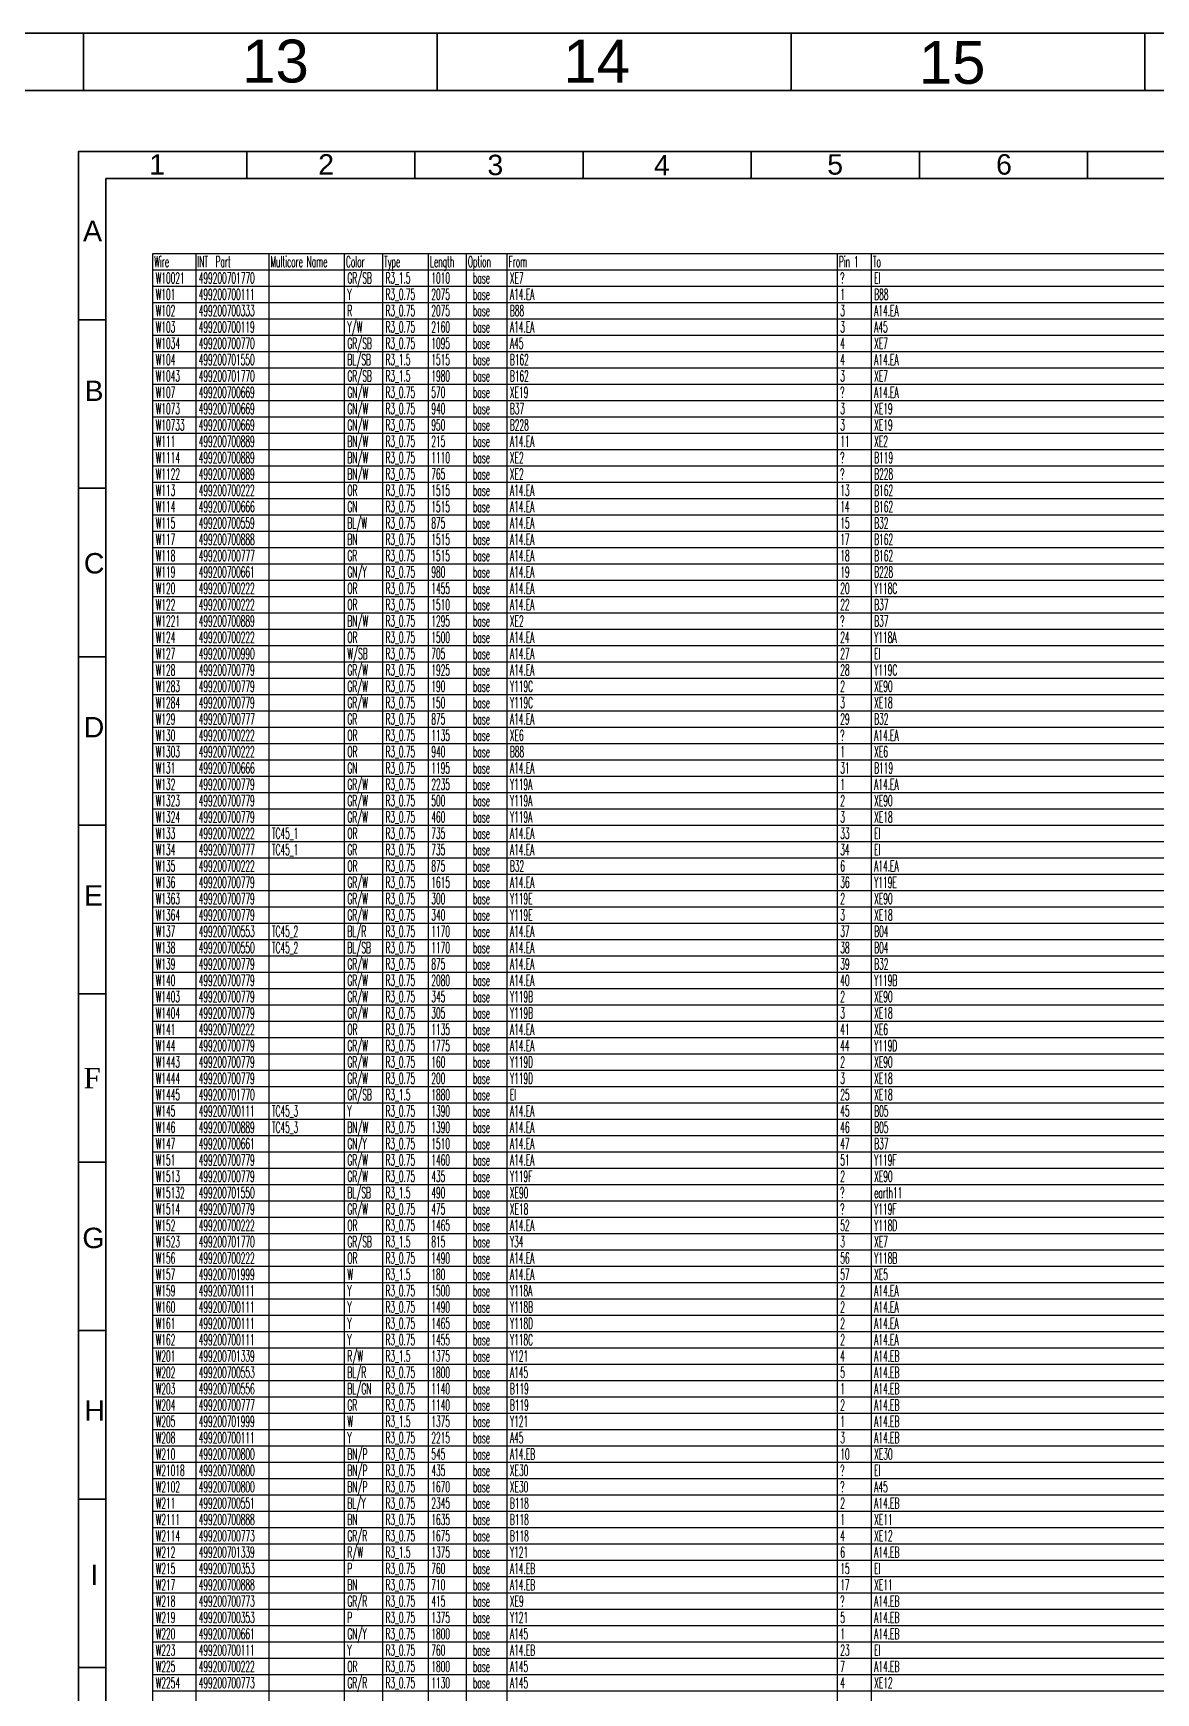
# Model space of a CAD drawing. Header units: millimetres. Extents: x -78 to 6757, y -2226 to 2184.
# Drawn here: x 3003 to 3828, y 965 to 2184 of the extents above; entities that cross this region are included whole.
import ezdxf

# ---------------------------------------------------------------- set-up
doc = ezdxf.new("R2010")
doc.units = ezdxf.units.MM
doc.layers.add('Leoni-Framelayer', color=7, linetype='Continuous')
doc.styles.add('HS-TABLE-WIRE', font='ROMANS.SHX', dxfattribs={"width": 0.5, "height": 8})
doc.styles.get("Standard").update_dxf_attribs({"font": 'TIMES.TTF'})
doc.linetypes.add('ZIPPED_TUBE', pattern='A,0.0001,-0.25,["~",Standard,S=1,R=0,X=-0.3,Y=-0.6],-0.25', length=0.5001)

# ---------------------------------------------------------------- blocks, each defined once
blk = doc.blocks.new('A2-frame')
at = {"layer": 'Leoni-Framelayer', "linetype": 'Continuous', "lineweight": 35}
for p, q in [((297, 898.58), (297, 902.58)), ((321.75, 898.58), (321.75, 902.58)), ((346.5, 898.58), (346.5, 902.58)), ((371.25, 898.58), (371.25, 902.58))]:
    blk.add_line(p, q, dxfattribs=at)
for points in [[(0, 482.58), (594, 482.58), (594, 902.58), (0, 902.58)], [(4, 486.58), (590, 486.58), (590, 898.58), (4, 898.58)]]:
    blk.add_lwpolyline(points, close=True, dxfattribs=at)
at = {"layer": 'Leoni-Framelayer', "linetype": 'Continuous', "lineweight": 35, "char_height": 3, "width": 0.34}
for s, insert, attachment_point in [('{\\fArial|b0|i0|c0|p34;13}', (308.1, 902.13), 1), ('{\\fArial|b0|i0|c0|p34;14}', (335.23, 902.13), 3), ('{\\fArial|b0|i0|c0|p34;15}', (360.1, 902.04), 3)]:
    blk.add_mtext(s, dxfattribs=dict(at, insert=insert, attachment_point=attachment_point))
blk = doc.blocks.new('3rd page_new')
at = {"color": 92, "linetype": 'Continuous'}
blk.add_lwpolyline([(5136.5, -873), (3036.5, -873), (3036.5, 2097), (5136.5, 2097), (5136.5, -873), (5136.5, -873)], dxfattribs=at)
at = {"layer": 'Leoni-Framelayer', "linetype": 'Continuous', "lineweight": 35}
for p, q in [((3160, 2077), (3160, 2097)), ((3283.5, 2077), (3283.5, 2097)), ((3407, 2077), (3407, 2097)), ((3530.6, 2077), (3530.6, 2097)), ((3654.1, 2077), (3654.1, 2097)), ((3777.6, 2077), (3777.6, 2097)), ((3056.5, 1973.2), (3036.5, 1973.2)), ((3056.5, 1849.5), (3036.5, 1849.5)), ((3056.5, 1725.7), (3036.5, 1725.7)), ((3056.5, 1602), (3036.5, 1602)), ((3056.5, 1478.2), (3036.5, 1478.2)), ((3056.5, 1354.5), (3036.5, 1354.5)), ((3056.5, 1230.7), (3036.5, 1230.7)), ((3056.5, 1107), (3036.5, 1107)), ((3056.5, 983.2), (3036.5, 983.2))]:
    blk.add_line(p, q, dxfattribs=at)
for points in [[(5136.5, -873), (5136.5, 2097), (3036.5, 2097), (3036.5, -873)], [(5116.5, -853), (5116.5, 2077), (3056.5, 2077), (3056.5, -853)]]:
    blk.add_lwpolyline(points, close=True, dxfattribs=at)
at = {"layer": 'Leoni-Framelayer', "linetype": 'Continuous', "lineweight": 35, "char_height": 15}
for s, insert, width, attachment_point in [('{\\fArial|b0|i0|c0|p34;1}', (3088.4, 2094.9), 125.559, 1), ('{\\fArial|b0|i0|c0|p34;2}', (3224.1, 2094.9), 1.7, 3), ('{\\fArial|b0|i0|c0|p34;3}', (3348.4, 2094.5), 1.7, 3), ('{\\fArial|b0|i0|c0|p34;4}', (3470.7, 2094.3), 1.7, 3), ('{\\fArial|b0|i0|c0|p34;5}', (3586.4, 2094.9), 1.7, 1), ('{\\fArial|b0|i0|c0|p34;6}', (3722.1, 2094.9), 1.7, 3), ('{\\fArial|b0|i0|c0|p34;A}', (3039.7, 2046), 1.7, 1), ('{\\fArial|b0|i0|c0|p34;B}', (3040.8, 1928.6), 1.7, 1), ('{\\fArial|b0|i0|c0|p34;C}', (3040.3, 1801.9), 1.7, 1), ('{\\fArial|b0|i0|c0|p34;D}', (3040.2, 1681.5), 1.7, 1), ('{\\fArial|b0|i0|c0|p34;E}', (3040.4, 1557.9), 1.7, 1), ('F', (3040.1, 1423.7), 1.7, 1), ('{\\fArial|b0|i0|c0|p34;G}', (3039.2, 1306.3), 1.7, 1), ('{\\fArial|b0|i0|c0|p34;H}', (3040.7, 1179.6), 1.7, 1), ('{\\fArial|b0|i0|c0|p34;I}', (3045.1, 1058.8), 1.7, 1)]:
    blk.add_mtext(s, dxfattribs=dict(at, insert=insert, width=width, attachment_point=attachment_point))
blk = doc.blocks.new('3rd page_new1')
at = {"linetype": 'ZIPPED_TUBE'}
blk.add_blockref('3rd page_new', (0, 0), dxfattribs=at)
blk.add_blockref('3rd page_new', (0, 0), dxfattribs=at)
blk = doc.blocks.new('3rdpage')
at = {"linetype": 'ZIPPED_TUBE'}
blk.add_blockref('3rd page_new1', (0, 0), dxfattribs=at)
blk = doc.blocks.new('3rdpage_')
at = {"linetype": 'ZIPPED_TUBE'}
blk.add_blockref('3rdpage', (0, 0), dxfattribs=at)

msp = doc.modelspace()

# ---------------------------------------------------------------- linework, layer by layer
at = {"color": 92, "linetype": 'Continuous'}
msp.add_lwpolyline([(-78.4, -2226.2), (-78.4, 2183.8), (6158.6, 2183.8), (6158.6, -2226.2), (-78.4, -2226.2), (-78.4, -2226.2)], dxfattribs=at)
at = {"color": 7, "linetype": 'Continuous'}
for points in [[(3091.1, 162), (3091.1, 2022)], [(3091.1, 2022), (4651.9, 2022)], [(3122.7, 162), (3122.7, 2022)], [(3176.4, 162), (3176.4, 2022)], [(3231.9, 162), (3231.9, 2022)], [(3259.9, 162), (3259.9, 2022)], [(3293.6, 162), (3293.6, 2022)], [(3321.4, 162), (3321.4, 2022)], [(3351.3, 162), (3351.3, 2022)], [(3594, 162), (3594, 2022)], [(3618.9, 162), (3618.9, 2022)], [(3091.1, 2010), (4651.9, 2010)], [(3091.1, 1998), (4651.9, 1998)], [(3091.1, 1986), (4651.9, 1986)], [(3091.1, 1974), (4651.9, 1974)], [(3091.1, 1962), (4651.9, 1962)], [(3091.1, 1950), (4651.9, 1950)], [(3091.1, 1938), (4651.9, 1938)], [(3091.1, 1926), (4651.9, 1926)], [(3091.1, 1914), (4651.9, 1914)], [(3091.1, 1902), (4651.9, 1902)], [(3091.1, 1890), (4651.9, 1890)], [(3091.1, 1878), (4651.9, 1878)], [(3091.1, 1866), (4651.9, 1866)], [(3091.1, 1854), (4651.9, 1854)], [(3091.1, 1842), (4651.9, 1842)], [(3091.1, 1830), (4651.9, 1830)], [(3091.1, 1818), (4651.9, 1818)], [(3091.1, 1806), (4651.9, 1806)], [(3091.1, 1794), (4651.9, 1794)], [(3091.1, 1782), (4651.9, 1782)], [(3091.1, 1770), (4651.9, 1770)], [(3091.1, 1758), (4651.9, 1758)], [(3091.1, 1746), (4651.9, 1746)], [(3091.1, 1734), (4651.9, 1734)], [(3091.1, 1722), (4651.9, 1722)], [(3091.1, 1710), (4651.9, 1710)], [(3091.1, 1698), (4651.9, 1698)], [(3091.1, 1686), (4651.9, 1686)], [(3091.1, 1674), (4651.9, 1674)], [(3091.1, 1662), (4651.9, 1662)], [(3091.1, 1650), (4651.9, 1650)], [(3091.1, 1638), (4651.9, 1638)], [(3091.1, 1626), (4651.9, 1626)], [(3091.1, 1614), (4651.9, 1614)], [(3091.1, 1602), (4651.9, 1602)], [(3091.1, 1590), (4651.9, 1590)], [(3091.1, 1578), (4651.9, 1578)], [(3091.1, 1566), (4651.9, 1566)], [(3091.1, 1554), (4651.9, 1554)], [(3091.1, 1542), (4651.9, 1542)], [(3091.1, 1530), (4651.9, 1530)], [(3091.1, 1518), (4651.9, 1518)], [(3091.1, 1506), (4651.9, 1506)], [(3091.1, 1494), (4651.9, 1494)], [(3091.1, 1482), (4651.9, 1482)], [(3091.1, 1470), (4651.9, 1470)], [(3091.1, 1458), (4651.9, 1458)], [(3091.1, 1446), (4651.9, 1446)], [(3091.1, 1434), (4651.9, 1434)], [(3091.1, 1422), (4651.9, 1422)], [(3091.1, 1410), (4651.9, 1410)], [(3091.1, 1398), (4651.9, 1398)], [(3091.1, 1386), (4651.9, 1386)], [(3091.1, 1374), (4651.9, 1374)], [(3091.1, 1362), (4651.9, 1362)], [(3091.1, 1350), (4651.9, 1350)], [(3091.1, 1338), (4651.9, 1338)], [(3091.1, 1326), (4651.9, 1326)], [(3091.1, 1314), (4651.9, 1314)], [(3091.1, 1302), (4651.9, 1302)], [(3091.1, 1290), (4651.9, 1290)], [(3091.1, 1278), (4651.9, 1278)], [(3091.1, 1266), (4651.9, 1266)], [(3091.1, 1254), (4651.9, 1254)], [(3091.1, 1242), (4651.9, 1242)], [(3091.1, 1230), (4651.9, 1230)], [(3091.1, 1218), (4651.9, 1218)], [(3091.1, 1206), (4651.9, 1206)], [(3091.1, 1194), (4651.9, 1194)], [(3091.1, 1182), (4651.9, 1182)], [(3091.1, 1170), (4651.9, 1170)], [(3091.1, 1158), (4651.9, 1158)], [(3091.1, 1146), (4651.9, 1146)], [(3091.1, 1134), (4651.9, 1134)], [(3091.1, 1122), (4651.9, 1122)], [(3091.1, 1110), (4651.9, 1110)], [(3091.1, 1098), (4651.9, 1098)], [(3091.1, 1086), (4651.9, 1086)], [(3091.1, 1074), (4651.9, 1074)], [(3091.1, 1062), (4651.9, 1062)], [(3091.1, 1050), (4651.9, 1050)], [(3091.1, 1038), (4651.9, 1038)], [(3091.1, 1026), (4651.9, 1026)], [(3091.1, 1014), (4651.9, 1014)], [(3091.1, 1002), (4651.9, 1002)], [(3091.1, 990), (4651.9, 990)], [(3091.1, 978), (4651.9, 978)], [(3091.1, 966), (4651.9, 966)]]:
    msp.add_lwpolyline(points, dxfattribs=at)

# ---------------------------------------------------------------- block references
at = {"linetype": 'ZIPPED_TUBE'}
msp.add_blockref('3rdpage_', (0, 0), dxfattribs=at)
at = {"layer": 'Leoni-Framelayer', "linetype": 'Continuous', "lineweight": 35, "xscale": 10.5, "yscale": 10.5, "zscale": 10.5}
msp.add_blockref('A2-frame', (-78.4, -7293.3), dxfattribs=at)

# ---------------------------------------------------------------- texts
at = {"color": 1, "linetype": 'Continuous', "style": 'HS-TABLE-WIRE', "width": 0.5}
for s, p in [('Wire', (3092.1, 2012)), ('INT  Part', (3123.7, 2012)), ('Multicore Name', (3177.4, 2012)), ('Color', (3232.9, 2012)), ('Type', (3260.9, 2012)), ('Length', (3294.6, 2012)), ('Option', (3322.4, 2012)), ('From', (3352.3, 2012)), ('Pin 1', (3595, 2012)), ('To', (3619.9, 2012))]:
    msp.add_text(s, height=8, dxfattribs=at).set_placement(p)
at = {"color": 92, "linetype": 'Continuous', "style": 'HS-TABLE-WIRE', "width": 0.5}
for s, p in [('W10021', (3093.1, 2000)), ('499200701770', (3124.7, 2000)), ('GR/SB', (3233.9, 2000)), ('R3_1.5', (3261.9, 2000)), ('1010', (3295.6, 2000)), (' base', (3323.4, 2000)), ('XE7 ', (3353.3, 2000)), ('?', (3596, 2000)), ('EI ', (3620.9, 2000)), ('W101', (3093.1, 1988)), ('499200700111', (3124.7, 1988)), ('Y', (3233.9, 1988)), ('R3_0.75', (3261.9, 1988)), ('2075', (3295.6, 1988)), (' base', (3323.4, 1988)), ('A14.EA ', (3353.3, 1988)), ('1', (3596, 1988)), ('B88 ', (3620.9, 1988)), ('W102', (3093.1, 1976)), ('499200700333', (3124.7, 1976)), ('R', (3233.9, 1976)), ('R3_0.75', (3261.9, 1976)), ('2075', (3295.6, 1976)), (' base', (3323.4, 1976)), ('B88 ', (3353.3, 1976)), ('3', (3596, 1976)), ('A14.EA ', (3620.9, 1976)), ('W103', (3093.1, 1964)), ('499200700119', (3124.7, 1964)), ('Y/W', (3233.9, 1964)), ('R3_0.75', (3261.9, 1964)), ('2160', (3295.6, 1964)), (' base', (3323.4, 1964)), ('A14.EA ', (3353.3, 1964)), ('3', (3596, 1964)), ('A45 ', (3620.9, 1964)), ('W1034', (3093.1, 1952)), ('499200700770', (3124.7, 1952)), ('GR/SB', (3233.9, 1952)), ('R3_0.75', (3261.9, 1952)), ('1095', (3295.6, 1952)), (' base', (3323.4, 1952)), ('A45 ', (3353.3, 1952)), ('4', (3596, 1952)), ('XE7 ', (3620.9, 1952)), ('W104', (3093.1, 1940)), ('499200701550', (3124.7, 1940)), ('BL/SB', (3233.9, 1940)), ('R3_1.5', (3261.9, 1940)), ('1515', (3295.6, 1940)), (' base', (3323.4, 1940)), ('B162 ', (3353.3, 1940)), ('4', (3596, 1940)), ('A14.EA ', (3620.9, 1940)), ('W1043', (3093.1, 1928)), ('499200701770', (3124.7, 1928)), ('GR/SB', (3233.9, 1928)), ('R3_1.5', (3261.9, 1928)), ('1980', (3295.6, 1928)), (' base', (3323.4, 1928)), ('B162 ', (3353.3, 1928)), ('3', (3596, 1928)), ('XE7 ', (3620.9, 1928)), ('W107', (3093.1, 1916)), ('499200700669', (3124.7, 1916)), ('GN/W', (3233.9, 1916)), ('R3_0.75', (3261.9, 1916)), ('570', (3295.6, 1916)), (' base', (3323.4, 1916)), ('XE19 ', (3353.3, 1916)), ('?', (3596, 1916)), ('A14.EA ', (3620.9, 1916)), ('W1073', (3093.1, 1904)), ('499200700669', (3124.7, 1904)), ('GN/W', (3233.9, 1904)), ('R3_0.75', (3261.9, 1904)), ('940', (3295.6, 1904)), (' base', (3323.4, 1904)), ('B37 ', (3353.3, 1904)), ('3', (3596, 1904)), ('XE19 ', (3620.9, 1904)), ('W10733', (3093.1, 1892)), ('499200700669', (3124.7, 1892)), ('GN/W', (3233.9, 1892)), ('R3_0.75', (3261.9, 1892)), ('950', (3295.6, 1892)), (' base', (3323.4, 1892)), ('B228 ', (3353.3, 1892)), ('3', (3596, 1892)), ('XE19 ', (3620.9, 1892)), ('W111', (3093.1, 1880)), ('499200700889', (3124.7, 1880)), ('BN/W', (3233.9, 1880)), ('BN/W', (3233.9, 1868)), ('R3_0.75', (3261.9, 1880)), ('215', (3295.6, 1880)), (' base', (3323.4, 1880)), ('A14.EA ', (3353.3, 1880)), ('11', (3596, 1880)), ('XE2 ', (3620.9, 1880)), ('W1114', (3093.1, 1868)), ('499200700889', (3124.7, 1868)), ('BN/W', (3233.9, 1856)), ('R3_0.75', (3261.9, 1868)), ('1110', (3295.6, 1868)), (' base', (3323.4, 1868)), ('XE2 ', (3353.3, 1868)), ('?', (3596, 1868)), ('B119 ', (3620.9, 1868)), ('W1122', (3093.1, 1856)), ('499200700889', (3124.7, 1856)), ('R3_0.75', (3261.9, 1856)), ('765', (3295.6, 1856)), (' base', (3323.4, 1856)), ('XE2 ', (3353.3, 1856)), ('?', (3596, 1856)), ('B228 ', (3620.9, 1856)), ('W113', (3093.1, 1844)), ('499200700222', (3124.7, 1844)), ('OR', (3233.9, 1844)), ('R3_0.75', (3261.9, 1844)), ('1515', (3295.6, 1844)), (' base', (3323.4, 1844)), ('A14.EA ', (3353.3, 1844)), ('13', (3596, 1844)), ('B162 ', (3620.9, 1844)), ('W114', (3093.1, 1832)), ('499200700666', (3124.7, 1832)), ('GN', (3233.9, 1832)), ('BL/W', (3233.9, 1820)), ('R3_0.75', (3261.9, 1832)), ('1515', (3295.6, 1832)), (' base', (3323.4, 1832)), ('A14.EA ', (3353.3, 1832)), ('14', (3596, 1832)), ('B162 ', (3620.9, 1832)), ('W115', (3093.1, 1820)), ('499200700559', (3124.7, 1820)), ('R3_0.75', (3261.9, 1820)), ('875', (3295.6, 1820)), (' base', (3323.4, 1820)), ('A14.EA ', (3353.3, 1820)), ('15', (3596, 1820)), ('B32 ', (3620.9, 1820)), ('W117', (3093.1, 1808)), ('499200700888', (3124.7, 1808)), ('BN', (3233.9, 1808)), ('R3_0.75', (3261.9, 1808)), ('1515', (3295.6, 1808)), (' base', (3323.4, 1808)), ('A14.EA ', (3353.3, 1808)), ('17', (3596, 1808)), ('B162 ', (3620.9, 1808)), ('W118', (3093.1, 1796)), ('499200700777', (3124.7, 1796)), ('GR', (3233.9, 1796)), ('GN/Y', (3233.9, 1784)), ('R3_0.75', (3261.9, 1796)), ('1515', (3295.6, 1796)), (' base', (3323.4, 1796)), ('A14.EA ', (3353.3, 1796)), ('18', (3596, 1796)), ('B162 ', (3620.9, 1796)), ('W119', (3093.1, 1784)), ('W120', (3093.1, 1772)), ('499200700661', (3124.7, 1784)), ('499200700222', (3124.7, 1772)), ('OR', (3233.9, 1772)), ('R3_0.75', (3261.9, 1784)), ('R3_0.75', (3261.9, 1772)), ('980', (3295.6, 1784)), ('1455', (3295.6, 1772)), (' base', (3323.4, 1784)), (' base', (3323.4, 1772)), ('A14.EA ', (3353.3, 1784)), ('A14.EA ', (3353.3, 1772)), ('20', (3596, 1772)), ('19', (3596, 1784)), ('Y118C ', (3620.9, 1772)), ('B228 ', (3620.9, 1784)), ('W122', (3093.1, 1760)), ('499200700222', (3124.7, 1760)), ('OR', (3233.9, 1760)), ('R3_0.75', (3261.9, 1760)), ('1510', (3295.6, 1760)), (' base', (3323.4, 1760)), ('A14.EA ', (3353.3, 1760)), ('22', (3596, 1760)), ('B37 ', (3620.9, 1760)), ('W1221', (3093.1, 1748)), ('499200700889', (3124.7, 1748)), ('BN/W', (3233.9, 1748)), ('R3_0.75', (3261.9, 1748)), ('1295', (3295.6, 1748)), (' base', (3323.4, 1748)), ('XE2 ', (3353.3, 1748)), ('?', (3596, 1748)), ('B37 ', (3620.9, 1748)), ('W124', (3093.1, 1736)), ('499200700222', (3124.7, 1736)), ('OR', (3233.9, 1736)), ('R3_0.75', (3261.9, 1736)), ('1500', (3295.6, 1736)), (' base', (3323.4, 1736)), ('A14.EA ', (3353.3, 1736)), ('24', (3596, 1736)), ('Y118A ', (3620.9, 1736)), ('W127', (3093.1, 1724)), ('499200700990', (3124.7, 1724)), ('W/SB', (3233.9, 1724)), ('R3_0.75', (3261.9, 1724)), ('705', (3295.6, 1724)), (' base', (3323.4, 1724)), ('A14.EA ', (3353.3, 1724)), ('27', (3596, 1724)), ('EI ', (3620.9, 1724)), ('W128', (3093.1, 1712)), ('499200700779', (3124.7, 1712)), ('GR/W', (3233.9, 1712)), ('R3_0.75', (3261.9, 1712)), ('1925', (3295.6, 1712)), (' base', (3323.4, 1712)), ('A14.EA ', (3353.3, 1712)), ('28', (3596, 1712)), ('Y119C ', (3620.9, 1712)), ('W1283', (3093.1, 1700)), ('499200700779', (3124.7, 1700)), ('GR/W', (3233.9, 1700)), ('R3_0.75', (3261.9, 1700)), ('190', (3295.6, 1700)), (' base', (3323.4, 1700)), ('Y119C ', (3353.3, 1700)), ('2', (3596, 1700)), ('XE90 ', (3620.9, 1700)), ('W1284', (3093.1, 1688)), ('499200700779', (3124.7, 1688)), ('GR/W', (3233.9, 1688)), ('R3_0.75', (3261.9, 1688)), ('150', (3295.6, 1688)), (' base', (3323.4, 1688)), ('Y119C ', (3353.3, 1688)), ('3', (3596, 1688)), ('XE18 ', (3620.9, 1688)), ('W129', (3093.1, 1676)), ('499200700777', (3124.7, 1676)), ('GR', (3233.9, 1676)), ('R3_0.75', (3261.9, 1676)), ('875', (3295.6, 1676)), (' base', (3323.4, 1676)), ('A14.EA ', (3353.3, 1676)), ('29', (3596, 1676)), ('B32 ', (3620.9, 1676)), ('W130', (3093.1, 1664)), ('499200700222', (3124.7, 1664)), ('OR', (3233.9, 1664)), ('R3_0.75', (3261.9, 1664)), ('1135', (3295.6, 1664)), (' base', (3323.4, 1664)), ('XE6 ', (3353.3, 1664)), ('?', (3596, 1664)), ('A14.EA ', (3620.9, 1664)), ('W1303', (3093.1, 1652)), ('499200700222', (3124.7, 1652)), ('OR', (3233.9, 1652)), ('R3_0.75', (3261.9, 1652)), ('940', (3295.6, 1652)), (' base', (3323.4, 1652)), ('B88 ', (3353.3, 1652)), ('1', (3596, 1652)), ('XE6 ', (3620.9, 1652)), ('W131', (3093.1, 1640)), ('499200700666', (3124.7, 1640)), ('GN', (3233.9, 1640)), ('R3_0.75', (3261.9, 1640)), ('1195', (3295.6, 1640)), (' base', (3323.4, 1640)), ('A14.EA ', (3353.3, 1640)), ('31', (3596, 1640)), ('B119 ', (3620.9, 1640)), ('W132', (3093.1, 1628)), ('499200700779', (3124.7, 1628)), ('GR/W', (3233.9, 1628)), ('R3_0.75', (3261.9, 1628)), ('2235', (3295.6, 1628)), (' base', (3323.4, 1628)), ('Y119A ', (3353.3, 1628)), ('1', (3596, 1628)), ('A14.EA ', (3620.9, 1628)), ('W1323', (3093.1, 1616)), ('499200700779', (3124.7, 1616)), ('GR/W', (3233.9, 1616)), ('R3_0.75', (3261.9, 1616)), ('500', (3295.6, 1616)), (' base', (3323.4, 1616)), ('Y119A ', (3353.3, 1616)), ('2', (3596, 1616)), ('XE90 ', (3620.9, 1616)), ('W1324', (3093.1, 1604)), ('499200700779', (3124.7, 1604)), ('GR/W', (3233.9, 1604)), ('R3_0.75', (3261.9, 1604)), ('460', (3295.6, 1604)), (' base', (3323.4, 1604)), ('Y119A ', (3353.3, 1604)), ('3', (3596, 1604)), ('XE18 ', (3620.9, 1604)), ('W133', (3093.1, 1592)), ('499200700222', (3124.7, 1592)), ('TC45_1', (3178.4, 1592)), ('OR', (3233.9, 1592)), ('R3_0.75', (3261.9, 1592)), ('735', (3295.6, 1592)), (' base', (3323.4, 1592)), ('A14.EA ', (3353.3, 1592)), ('33', (3596, 1592)), ('EI ', (3620.9, 1592)), ('W134', (3093.1, 1580)), ('499200700777', (3124.7, 1580)), ('TC45_1', (3178.4, 1580)), ('GR', (3233.9, 1580)), ('R3_0.75', (3261.9, 1580)), ('735', (3295.6, 1580)), (' base', (3323.4, 1580)), ('A14.EA ', (3353.3, 1580)), ('34', (3596, 1580)), ('EI ', (3620.9, 1580)), ('W135', (3093.1, 1568)), ('499200700222', (3124.7, 1568)), ('OR', (3233.9, 1568)), ('R3_0.75', (3261.9, 1568)), ('875', (3295.6, 1568)), (' base', (3323.4, 1568)), ('B32 ', (3353.3, 1568)), ('6', (3596, 1568)), ('A14.EA ', (3620.9, 1568)), ('W136', (3093.1, 1556)), ('499200700779', (3124.7, 1556)), ('GR/W', (3233.9, 1556)), ('R3_0.75', (3261.9, 1556)), ('1615', (3295.6, 1556)), (' base', (3323.4, 1556)), ('A14.EA ', (3353.3, 1556)), ('36', (3596, 1556)), ('Y119E ', (3620.9, 1556)), ('W1363', (3093.1, 1544)), ('499200700779', (3124.7, 1544)), ('GR/W', (3233.9, 1544)), ('R3_0.75', (3261.9, 1544)), ('300', (3295.6, 1544)), (' base', (3323.4, 1544)), ('Y119E ', (3353.3, 1544)), ('2', (3596, 1544)), ('XE90 ', (3620.9, 1544)), ('W1364', (3093.1, 1532)), ('499200700779', (3124.7, 1532)), ('GR/W', (3233.9, 1532)), ('R3_0.75', (3261.9, 1532)), ('340', (3295.6, 1532)), (' base', (3323.4, 1532)), ('Y119E ', (3353.3, 1532)), ('3', (3596, 1532)), ('XE18 ', (3620.9, 1532)), ('W137', (3093.1, 1520)), ('499200700553', (3124.7, 1520)), ('TC45_2', (3178.4, 1520)), ('BL/R', (3233.9, 1520)), ('R3_0.75', (3261.9, 1520)), ('1170', (3295.6, 1520)), (' base', (3323.4, 1520)), ('A14.EA ', (3353.3, 1520)), ('37', (3596, 1520)), ('B04 ', (3620.9, 1520)), ('W138', (3093.1, 1508)), ('499200700550', (3124.7, 1508)), ('TC45_2', (3178.4, 1508)), ('BL/SB', (3233.9, 1508)), ('R3_0.75', (3261.9, 1508)), ('1170', (3295.6, 1508)), (' base', (3323.4, 1508)), ('A14.EA ', (3353.3, 1508)), ('38', (3596, 1508)), ('B04 ', (3620.9, 1508)), ('W139', (3093.1, 1496)), ('499200700779', (3124.7, 1496)), ('GR/W', (3233.9, 1496)), ('R3_0.75', (3261.9, 1496)), ('875', (3295.6, 1496)), (' base', (3323.4, 1496)), ('A14.EA ', (3353.3, 1496)), ('39', (3596, 1496)), ('B32 ', (3620.9, 1496)), ('W140', (3093.1, 1484)), ('499200700779', (3124.7, 1484)), ('GR/W', (3233.9, 1484)), ('R3_0.75', (3261.9, 1484)), ('2080', (3295.6, 1484)), (' base', (3323.4, 1484)), ('A14.EA ', (3353.3, 1484)), ('40', (3596, 1484)), ('Y119B ', (3620.9, 1484)), ('W1403', (3093.1, 1472)), ('499200700779', (3124.7, 1472)), ('GR/W', (3233.9, 1472)), ('R3_0.75', (3261.9, 1472)), ('345', (3295.6, 1472)), (' base', (3323.4, 1472)), ('Y119B ', (3353.3, 1472)), ('2', (3596, 1472)), ('XE90 ', (3620.9, 1472)), ('W1404', (3093.1, 1460)), ('499200700779', (3124.7, 1460)), ('GR/W', (3233.9, 1460)), ('R3_0.75', (3261.9, 1460)), ('305', (3295.6, 1460)), (' base', (3323.4, 1460)), ('Y119B ', (3353.3, 1460)), ('3', (3596, 1460)), ('XE18 ', (3620.9, 1460)), ('W141', (3093.1, 1448)), ('499200700222', (3124.7, 1448)), ('OR', (3233.9, 1448)), ('R3_0.75', (3261.9, 1448)), ('1135', (3295.6, 1448)), (' base', (3323.4, 1448)), ('A14.EA ', (3353.3, 1448)), ('41', (3596, 1448)), ('XE6 ', (3620.9, 1448)), ('W144', (3093.1, 1436)), ('499200700779', (3124.7, 1436)), ('GR/W', (3233.9, 1436)), ('R3_0.75', (3261.9, 1436)), ('1775', (3295.6, 1436)), (' base', (3323.4, 1436)), ('A14.EA ', (3353.3, 1436)), ('44', (3596, 1436)), ('Y119D ', (3620.9, 1436)), ('W1443', (3093.1, 1424)), ('499200700779', (3124.7, 1424)), ('GR/W', (3233.9, 1424)), ('R3_0.75', (3261.9, 1424)), ('160', (3295.6, 1424)), (' base', (3323.4, 1424)), ('Y119D ', (3353.3, 1424)), ('2', (3596, 1424)), ('XE90 ', (3620.9, 1424)), ('W1444', (3093.1, 1412)), ('499200700779', (3124.7, 1412)), ('GR/W', (3233.9, 1412)), ('R3_0.75', (3261.9, 1412)), ('200', (3295.6, 1412)), (' base', (3323.4, 1412)), ('Y119D ', (3353.3, 1412)), ('3', (3596, 1412)), ('XE18 ', (3620.9, 1412)), ('W1445', (3093.1, 1400)), ('499200701770', (3124.7, 1400)), ('GR/SB', (3233.9, 1400)), ('R3_1.5', (3261.9, 1400)), ('1880', (3295.6, 1400)), (' base', (3323.4, 1400)), ('EI ', (3353.3, 1400)), ('25', (3596, 1400)), ('XE18 ', (3620.9, 1400)), ('W145', (3093.1, 1388)), ('499200700111', (3124.7, 1388)), ('TC45_3', (3178.4, 1388)), ('Y', (3233.9, 1388)), ('R3_0.75', (3261.9, 1388)), ('1390', (3295.6, 1388)), (' base', (3323.4, 1388)), ('A14.EA ', (3353.3, 1388)), ('45', (3596, 1388)), ('B05 ', (3620.9, 1388)), ('W146', (3093.1, 1376)), ('499200700889', (3124.7, 1376)), ('TC45_3', (3178.4, 1376)), ('BN/W', (3233.9, 1376)), ('R3_0.75', (3261.9, 1376)), ('1390', (3295.6, 1376)), (' base', (3323.4, 1376)), ('A14.EA ', (3353.3, 1376)), ('46', (3596, 1376)), ('B05 ', (3620.9, 1376)), ('W147', (3093.1, 1364)), ('499200700661', (3124.7, 1364)), ('GN/Y', (3233.9, 1364)), ('R3_0.75', (3261.9, 1364)), ('1510', (3295.6, 1364)), (' base', (3323.4, 1364)), ('A14.EA ', (3353.3, 1364)), ('47', (3596, 1364)), ('B37 ', (3620.9, 1364)), ('W151', (3093.1, 1352)), ('499200700779', (3124.7, 1352)), ('GR/W', (3233.9, 1352)), ('R3_0.75', (3261.9, 1352)), ('1460', (3295.6, 1352)), (' base', (3323.4, 1352)), ('A14.EA ', (3353.3, 1352)), ('51', (3596, 1352)), ('Y119F ', (3620.9, 1352)), ('W1513', (3093.1, 1340)), ('499200700779', (3124.7, 1340)), ('GR/W', (3233.9, 1340)), ('R3_0.75', (3261.9, 1340)), ('435', (3295.6, 1340)), (' base', (3323.4, 1340)), ('Y119F ', (3353.3, 1340)), ('2', (3596, 1340)), ('XE90 ', (3620.9, 1340)), ('W15132', (3093.1, 1328)), ('499200701550', (3124.7, 1328)), ('BL/SB', (3233.9, 1328)), ('R3_1.5', (3261.9, 1328)), ('490', (3295.6, 1328)), (' base', (3323.4, 1328)), ('XE90 ', (3353.3, 1328)), ('?', (3596, 1328)), ('earth11 ', (3620.9, 1328)), ('W1514', (3093.1, 1316)), ('499200700779', (3124.7, 1316)), ('GR/W', (3233.9, 1316)), ('R3_0.75', (3261.9, 1316)), ('475', (3295.6, 1316)), (' base', (3323.4, 1316)), ('XE18 ', (3353.3, 1316)), ('?', (3596, 1316)), ('Y119F ', (3620.9, 1316)), ('W152', (3093.1, 1304)), ('499200700222', (3124.7, 1304)), ('OR', (3233.9, 1304)), ('R3_0.75', (3261.9, 1304)), ('1465', (3295.6, 1304)), (' base', (3323.4, 1304)), ('A14.EA ', (3353.3, 1304)), ('52', (3596, 1304)), ('Y118D ', (3620.9, 1304)), ('W1523', (3093.1, 1292)), ('499200701770', (3124.7, 1292)), ('GR/SB', (3233.9, 1292)), ('R3_1.5', (3261.9, 1292)), ('815', (3295.6, 1292)), (' base', (3323.4, 1292)), ('Y34 ', (3353.3, 1292)), ('3', (3596, 1292)), ('XE7 ', (3620.9, 1292)), ('W156', (3093.1, 1280)), ('499200700222', (3124.7, 1280)), ('OR', (3233.9, 1280)), ('R3_0.75', (3261.9, 1280)), ('1490', (3295.6, 1280)), (' base', (3323.4, 1280)), ('A14.EA ', (3353.3, 1280)), ('56', (3596, 1280)), ('Y118B ', (3620.9, 1280)), ('W157', (3093.1, 1268)), ('499200701999', (3124.7, 1268)), ('W', (3233.9, 1268)), ('R3_1.5', (3261.9, 1268)), ('180', (3295.6, 1268)), (' base', (3323.4, 1268)), ('A14.EA ', (3353.3, 1268)), ('57', (3596, 1268)), ('XE5 ', (3620.9, 1268)), ('W159', (3093.1, 1256)), ('499200700111', (3124.7, 1256)), ('Y', (3233.9, 1256)), ('R3_0.75', (3261.9, 1256)), ('1500', (3295.6, 1256)), (' base', (3323.4, 1256)), ('Y118A ', (3353.3, 1256)), ('2', (3596, 1256)), ('A14.EA ', (3620.9, 1256)), ('W160', (3093.1, 1244)), ('499200700111', (3124.7, 1244)), ('Y', (3233.9, 1244)), ('R3_0.75', (3261.9, 1244)), ('1490', (3295.6, 1244)), (' base', (3323.4, 1244)), ('Y118B ', (3353.3, 1244)), ('2', (3596, 1244)), ('A14.EA ', (3620.9, 1244)), ('W161', (3093.1, 1232)), ('499200700111', (3124.7, 1232)), ('Y', (3233.9, 1232)), ('R3_0.75', (3261.9, 1232)), ('1465', (3295.6, 1232)), (' base', (3323.4, 1232)), ('Y118D ', (3353.3, 1232)), ('2', (3596, 1232)), ('A14.EA ', (3620.9, 1232)), ('W162', (3093.1, 1220)), ('499200700111', (3124.7, 1220)), ('Y', (3233.9, 1220)), ('R3_0.75', (3261.9, 1220)), ('1455', (3295.6, 1220)), (' base', (3323.4, 1220)), ('Y118C ', (3353.3, 1220)), ('2', (3596, 1220)), ('A14.EA ', (3620.9, 1220)), ('W201', (3093.1, 1208)), ('499200701339', (3124.7, 1208)), ('R/W', (3233.9, 1208)), ('R3_1.5', (3261.9, 1208)), ('1375', (3295.6, 1208)), (' base', (3323.4, 1208)), ('Y121 ', (3353.3, 1208)), ('4', (3596, 1208)), ('A14.EB ', (3620.9, 1208)), ('W202', (3093.1, 1196)), ('499200700553', (3124.7, 1196)), ('BL/R', (3233.9, 1196)), ('R3_0.75', (3261.9, 1196)), ('1800', (3295.6, 1196)), (' base', (3323.4, 1196)), ('A145 ', (3353.3, 1196)), ('5', (3596, 1196)), ('A14.EB ', (3620.9, 1196)), ('W203', (3093.1, 1184)), ('499200700556', (3124.7, 1184)), ('BL/GN', (3233.9, 1184)), ('R3_0.75', (3261.9, 1184)), ('1140', (3295.6, 1184)), (' base', (3323.4, 1184)), ('B119 ', (3353.3, 1184)), ('1', (3596, 1184)), ('A14.EB ', (3620.9, 1184)), ('W204', (3093.1, 1172)), ('499200700777', (3124.7, 1172)), ('GR', (3233.9, 1172)), ('R3_0.75', (3261.9, 1172)), ('1140', (3295.6, 1172)), (' base', (3323.4, 1172)), ('B119 ', (3353.3, 1172)), ('2', (3596, 1172)), ('A14.EB ', (3620.9, 1172)), ('W205', (3093.1, 1160)), ('499200701999', (3124.7, 1160)), ('W', (3233.9, 1160)), ('R3_1.5', (3261.9, 1160)), ('1375', (3295.6, 1160)), (' base', (3323.4, 1160)), ('Y121 ', (3353.3, 1160)), ('1', (3596, 1160)), ('A14.EB ', (3620.9, 1160)), ('W208', (3093.1, 1148)), ('499200700111', (3124.7, 1148)), ('Y', (3233.9, 1148)), ('R3_0.75', (3261.9, 1148)), ('2215', (3295.6, 1148)), (' base', (3323.4, 1148)), ('A45 ', (3353.3, 1148)), ('3', (3596, 1148)), ('A14.EB ', (3620.9, 1148)), ('W210', (3093.1, 1136)), ('499200700800', (3124.7, 1136)), ('BN/P', (3233.9, 1136)), ('R3_0.75', (3261.9, 1136)), ('545', (3295.6, 1136)), (' base', (3323.4, 1136)), ('A14.EB ', (3353.3, 1136)), ('10', (3596, 1136)), ('XE30 ', (3620.9, 1136)), ('W21018', (3093.1, 1124)), ('499200700800', (3124.7, 1124)), ('BN/P', (3233.9, 1124)), ('R3_0.75', (3261.9, 1124)), ('435', (3295.6, 1124)), (' base', (3323.4, 1124)), ('XE30 ', (3353.3, 1124)), ('?', (3596, 1124)), ('EI ', (3620.9, 1124)), ('W2102', (3093.1, 1112)), ('499200700800', (3124.7, 1112)), ('BN/P', (3233.9, 1112)), ('BL/Y', (3233.9, 1100)), ('R3_0.75', (3261.9, 1112)), ('1670', (3295.6, 1112)), (' base', (3323.4, 1112)), ('XE30 ', (3353.3, 1112)), ('?', (3596, 1112)), ('A45 ', (3620.9, 1112)), ('W211', (3093.1, 1100)), ('499200700551', (3124.7, 1100)), ('R3_0.75', (3261.9, 1100)), ('2345', (3295.6, 1100)), (' base', (3323.4, 1100)), ('B118 ', (3353.3, 1100)), ('2', (3596, 1100)), ('A14.EB ', (3620.9, 1100)), ('W2111', (3093.1, 1088)), ('499200700888', (3124.7, 1088)), ('GR/R', (3233.9, 1076)), ('BN', (3233.9, 1088)), ('R3_0.75', (3261.9, 1088)), ('1635', (3295.6, 1088)), (' base', (3323.4, 1088)), ('B118 ', (3353.3, 1088)), ('1', (3596, 1088)), ('XE11 ', (3620.9, 1088)), ('W2114', (3093.1, 1076)), ('499200700773', (3124.7, 1076)), ('R/W', (3233.9, 1064)), ('R3_0.75', (3261.9, 1076)), ('1675', (3295.6, 1076)), (' base', (3323.4, 1076)), ('B118 ', (3353.3, 1076)), ('4', (3596, 1076)), ('XE12 ', (3620.9, 1076)), ('W212', (3093.1, 1064)), ('499200701339', (3124.7, 1064)), ('R3_1.5', (3261.9, 1064)), ('1375', (3295.6, 1064)), (' base', (3323.4, 1064)), ('Y121 ', (3353.3, 1064)), ('6', (3596, 1064)), ('A14.EB ', (3620.9, 1064)), ('W215', (3093.1, 1052)), ('499200700353', (3124.7, 1052)), ('P', (3233.9, 1052)), ('R3_0.75', (3261.9, 1052)), ('760', (3295.6, 1052)), (' base', (3323.4, 1052)), ('A14.EB ', (3353.3, 1052)), ('15', (3596, 1052)), ('EI ', (3620.9, 1052)), ('W217', (3093.1, 1040)), ('499200700888', (3124.7, 1040)), ('GR/R', (3233.9, 1028)), ('BN', (3233.9, 1040)), ('R3_0.75', (3261.9, 1040)), ('710', (3295.6, 1040)), (' base', (3323.4, 1040)), ('A14.EB ', (3353.3, 1040)), ('17', (3596, 1040)), ('XE11 ', (3620.9, 1040)), ('W218', (3093.1, 1028)), ('499200700773', (3124.7, 1028)), ('R3_0.75', (3261.9, 1028)), ('415', (3295.6, 1028)), (' base', (3323.4, 1028)), ('XE9 ', (3353.3, 1028)), ('?', (3596, 1028)), ('A14.EB ', (3620.9, 1028)), ('W219', (3093.1, 1016)), ('W220', (3093.1, 1004)), ('499200700353', (3124.7, 1016)), ('499200700661', (3124.7, 1004)), ('GN/Y', (3233.9, 1004)), ('P', (3233.9, 1016)), ('R3_0.75', (3261.9, 1016)), ('R3_0.75', (3261.9, 1004)), ('1375', (3295.6, 1016)), ('1800', (3295.6, 1004)), (' base', (3323.4, 1016)), (' base', (3323.4, 1004)), ('Y121 ', (3353.3, 1016)), ('A145 ', (3353.3, 1004)), ('5', (3596, 1016)), ('1', (3596, 1004)), ('A14.EB ', (3620.9, 1016)), ('A14.EB ', (3620.9, 1004)), ('W223', (3093.1, 992)), ('499200700111', (3124.7, 992)), ('Y', (3233.9, 992)), ('R3_0.75', (3261.9, 992)), ('760', (3295.6, 992)), (' base', (3323.4, 992)), ('A14.EB ', (3353.3, 992)), ('23', (3596, 992)), ('EI ', (3620.9, 992)), ('W225', (3093.1, 980)), ('499200700222', (3124.7, 980)), ('OR', (3233.9, 980)), ('R3_0.75', (3261.9, 980)), ('1800', (3295.6, 980)), (' base', (3323.4, 980)), ('A145 ', (3353.3, 980)), ('7', (3596, 980)), ('A14.EB ', (3620.9, 980)), ('W2254', (3093.1, 968)), ('499200700773', (3124.7, 968)), ('GR/R', (3233.9, 968)), ('R3_0.75', (3261.9, 968)), ('1130', (3295.6, 968)), (' base', (3323.4, 968)), ('A145 ', (3353.3, 968)), ('4', (3596, 968)), ('XE12 ', (3620.9, 968))]:
    msp.add_text(s, height=8, dxfattribs=at).set_placement(p)

doc.saveas('drawing.dxf')
